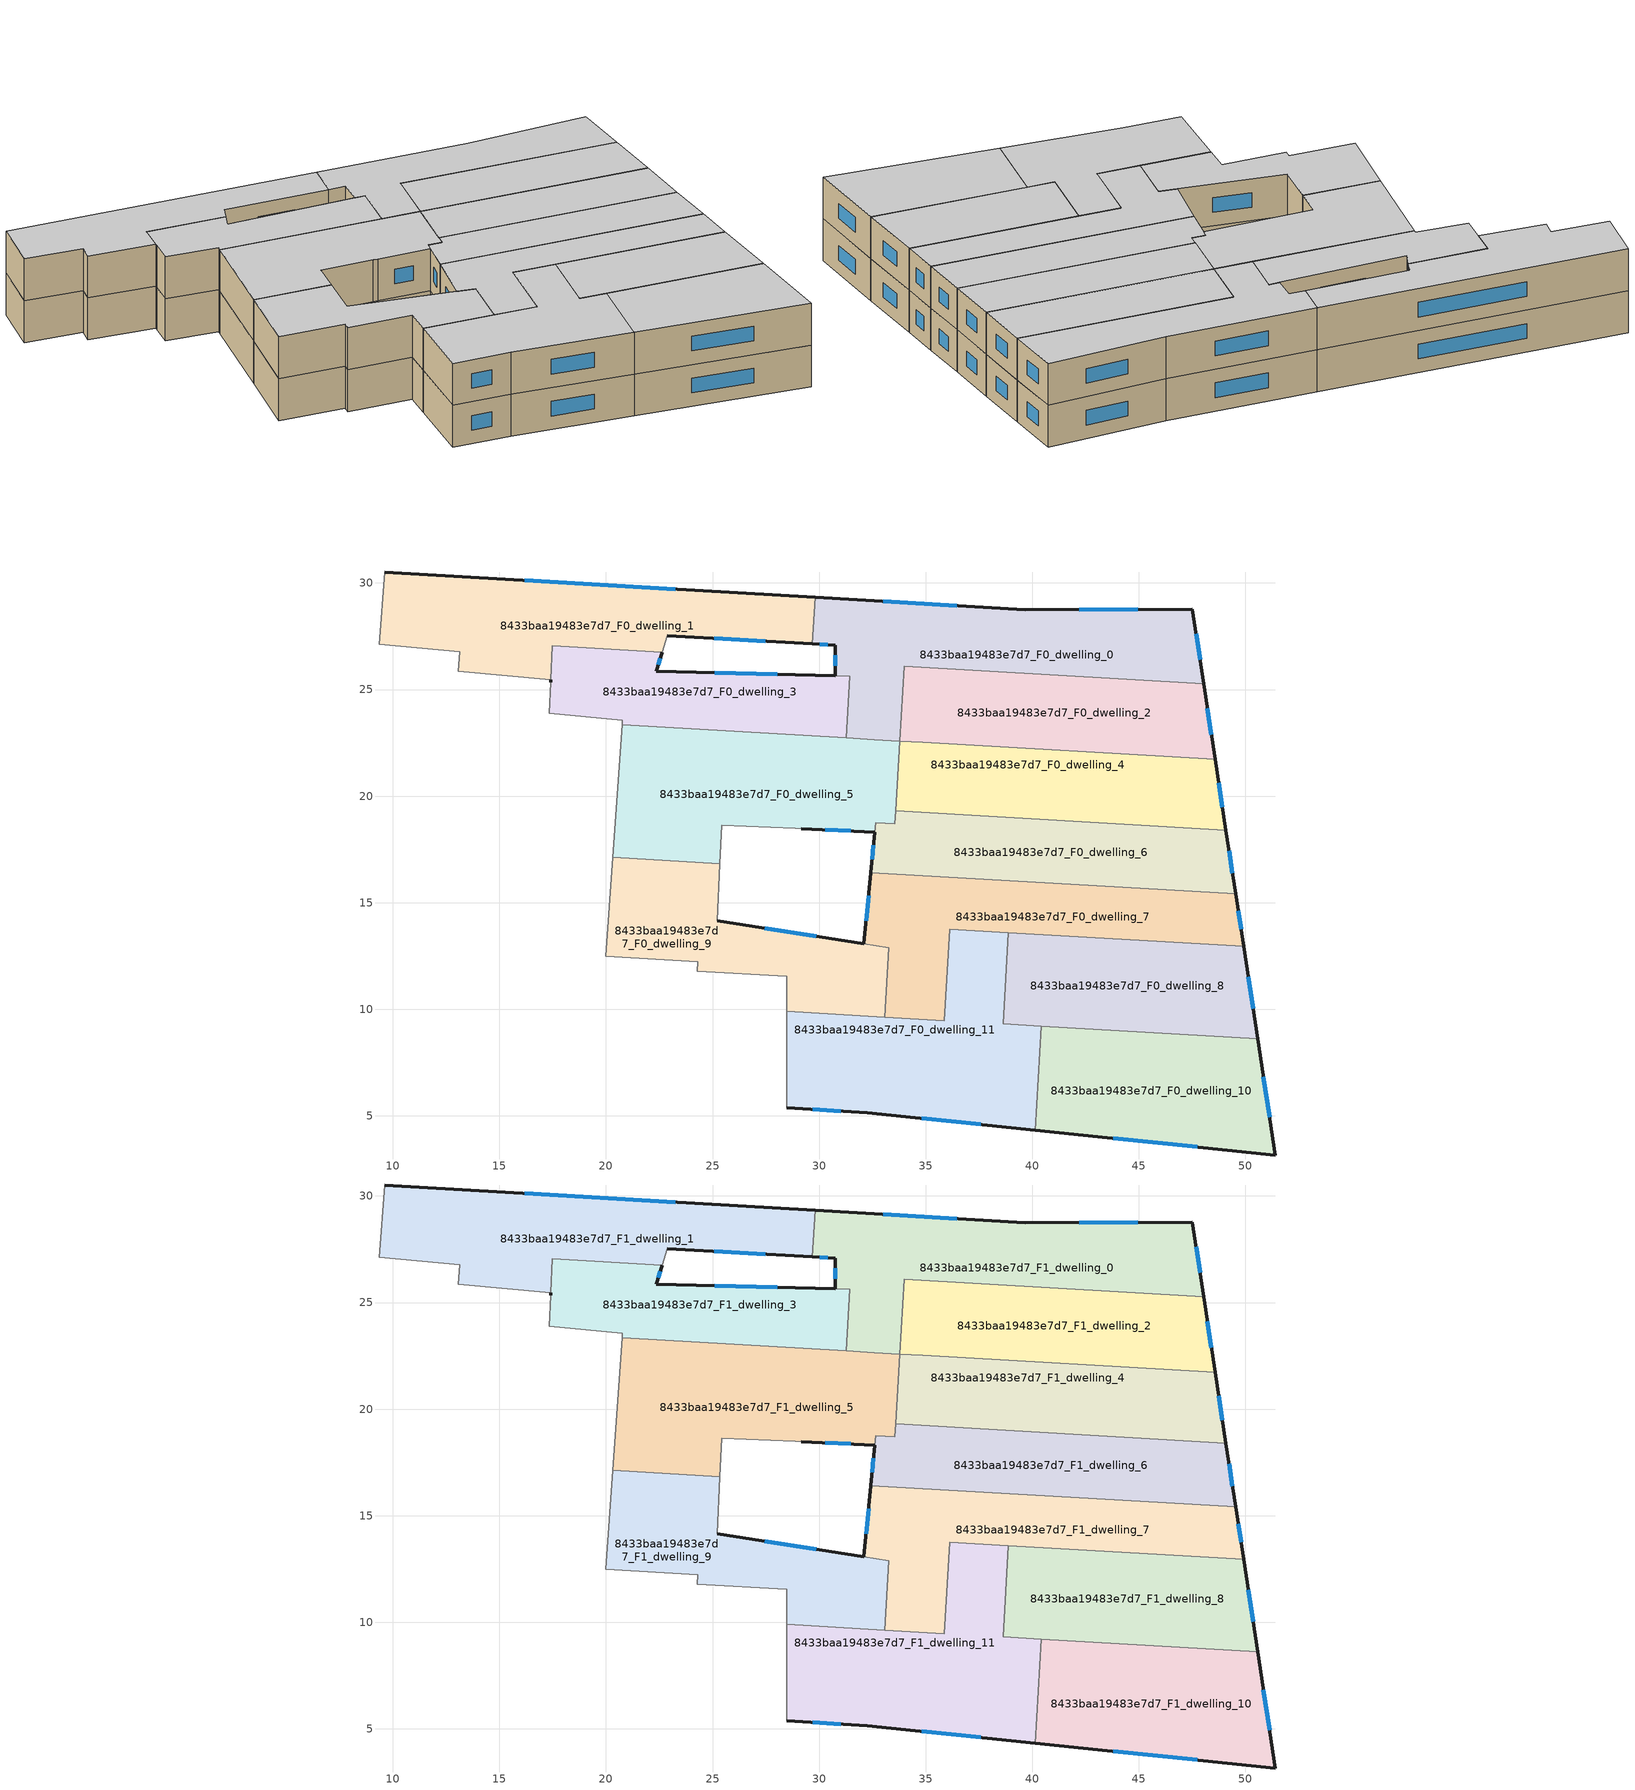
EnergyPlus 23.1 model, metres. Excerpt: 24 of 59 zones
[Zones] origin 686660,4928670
8433baa19483e7d7_F0_dwelling_0
 floor ground (EU_floor_Construction): 47.51,28.76 48.04,25.27 33.99,26.09 33.79,22.58 31.28,22.73 31.45,25.63 30.76,25.64 30.75,27.08 29.68,27.14 29.81,29.32 39.66,28.74 z0
 wall outside (EU_wall_Construction): 29.68,27.14 30.75,27.08 30.76,25.64 / 48.04,25.27 47.51,28.76 39.66,28.74 29.81,29.32 z0:3
 wall to 8433baa19483e7d7_F0_dwelling_3 (EU_wall_Construction): 30.76,25.64 31.45,25.63 31.28,22.73 z0:3
 wall to 8433baa19483e7d7_F0_dwelling_1 (EU_wall_Construction): 29.81,29.32 29.68,27.14 z0:3
 wall to 8433baa19483e7d7_F0_dwelling_2 (EU_wall_Construction): 34,26.09 48.04,25.27 z0:3
 wall to 8433baa19483e7d7_F0_dwelling_4 (EU_wall_Construction): 33.79,22.58 33.99,26.09 z0:3
 wall to 8433baa19483e7d7_F0_dwelling_5 (EU_wall_Construction): 31.28,22.73 32.59,22.65 33.79,22.58 z0:3
 window (EU_Window_Construction): 30.76,26.62 30.76,26.11 / 30.03,27.13 30.4,27.1 / 36.46,28.93 33.01,29.14 / 44.96,28.76 42.21,28.75 / 47.87,26.41 47.68,27.63 z0.98:2.02
8433baa19483e7d7_F0_dwelling_1
 floor ground (EU_floor_Construction): 29.81,29.32 29.68,27.14 22.87,27.53 22.64,26.76 17.48,27.06 17.41,25.46 13.06,25.85 13.13,26.77 9.36,27.11 9.62,30.51 z0
 wall outside (EU_wall_Construction): 29.81,29.32 9.62,30.51 / 22.87,27.53 29.68,27.14 z0:3
 wall adiabatic (EU_wall_Construction): 9.62,30.51 9.36,27.11 13.13,26.77 13.06,25.85 17.41,25.46 / 17.48,27.06 22.64,26.76 22.87,27.53 z0:3
 wall to 8433baa19483e7d7_F0_dwelling_3 (EU_wall_Construction): 17.41,25.46 17.48,27.06 z0:3
 window (EU_Window_Construction): 23.25,29.71 16.19,30.13 / 25.09,27.41 27.47,27.27 z0.98:2.02
8433baa19483e7d7_F0_dwelling_10
 floor ground (EU_floor_Construction): 50.57,8.61 51.4,3.16 40.14,4.33 40.43,9.21 z0
 wall outside (EU_wall_Construction): 40.14,4.33 51.4,3.16 50.57,8.61 z0:3
 wall to 8433baa19483e7d7_F0_dwelling_11 (EU_wall_Construction): 40.43,9.21 40.14,4.33 z0:3
 wall to 8433baa19483e7d7_F0_dwelling_8 (EU_wall_Construction): 50.57,8.61 40.43,9.21 z0:3
 window (EU_Window_Construction): 43.8,3.95 47.74,3.54 / 51.13,4.94 50.84,6.84 z0.98:2.02
8433baa19483e7d7_F0_dwelling_11
 floor ground (EU_floor_Construction): 38.88,13.59 38.64,9.32 40.43,9.21 40.14,4.33 32.25,5.15 28.47,5.37 28.47,9.91 35.88,9.47 36.13,13.75 z0
 wall outside (EU_wall_Construction): 28.47,5.37 32.25,5.15 40.14,4.33 z0:3
 wall adiabatic (EU_wall_Construction): 28.47,9.91 28.47,5.37 z0:3
 wall to 8433baa19483e7d7_F0_dwelling_7 (EU_wall_Construction): 38.88,13.59 36.13,13.75 35.88,9.47 33.09,9.63 z0:3
 wall to 8433baa19483e7d7_F0_dwelling_8 (EU_wall_Construction): 40.43,9.21 38.64,9.32 38.88,13.59 z0:3
 wall to 8433baa19483e7d7_F0_dwelling_9 (EU_wall_Construction): 33.09,9.64 28.47,9.91 z0:3
 window (EU_Window_Construction): 34.82,4.89 37.58,4.6 / 29.7,5.3 31.02,5.23 z0.98:2.02
8433baa19483e7d7_F0_dwelling_2
 floor ground (EU_floor_Construction): 48.04,25.27 48.58,21.72 33.79,22.58 33.99,26.09 z0
 wall outside (EU_wall_Construction): 48.58,21.72 48.04,25.27 z0:3
 wall to 8433baa19483e7d7_F0_dwelling_4 (EU_wall_Construction): 33.99,26.09 33.79,22.58 34.86,22.52 / 34.87,22.52 48.58,21.72 z0:3
 window (EU_Window_Construction): 48.41,22.87 48.22,24.12 z0.98:2.02
8433baa19483e7d7_F0_dwelling_3
 floor ground (EU_floor_Construction): 31.45,25.63 31.28,22.73 20.76,23.34 20.77,23.55 17.34,23.88 17.41,25.34 17.48,27.06 22.64,26.76 22.36,25.86 z0
 wall outside (EU_wall_Construction): 30.76,25.64 22.36,25.86 22.64,26.76 / 17.41,25.46 17.41,25.34 z0:3
 wall adiabatic (EU_wall_Construction): 17.41,25.34 17.34,23.88 20.77,23.55 20.76,23.34 / 22.64,26.76 17.48,27.06 z0:3
 wall to 8433baa19483e7d7_F0_dwelling_5 (EU_wall_Construction): 20.76,23.34 31.28,22.73 z0:3
 window (EU_Window_Construction): 22.45,26.15 22.55,26.47 / 28.03,25.72 25.09,25.79 z0.98:2.02
8433baa19483e7d7_F0_dwelling_4
 floor ground (EU_floor_Construction): 48.58,21.72 49.09,18.4 33.59,19.3 33.99,26.09 33.79,22.58 z0
 wall outside (EU_wall_Construction): 49.09,18.4 48.58,21.72 z0:3
 wall to 8433baa19483e7d7_F0_dwelling_6 (EU_wall_Construction): 33.59,19.3 49.09,18.4 z0:3
 wall to 8433baa19483e7d7_F0_dwelling_5 (EU_wall_Construction): 33.79,22.58 33.59,19.3 z0:3
 window (EU_Window_Construction): 48.92,19.48 48.75,20.64 z0.98:2.02
8433baa19483e7d7_F0_dwelling_5
 floor ground (EU_floor_Construction): 33.79,22.58 33.56,18.71 32.65,18.76 32.61,18.31 29.16,18.47 28.88,18.49 25.43,18.64 25.35,16.83 20.31,17.12 20.76,23.34 z0
 wall outside (EU_wall_Construction): 29.16,18.47 32.61,18.31 z0:3
 wall adiabatic (EU_wall_Construction): 25.35,16.83 25.43,18.64 28.88,18.49 29.16,18.47 / 20.76,23.34 20.31,17.12 z0:3
 wall to 8433baa19483e7d7_F0_dwelling_9 (EU_wall_Construction): 20.31,17.12 25.35,16.83 z0:3
 wall to 8433baa19483e7d7_F0_dwelling_6 (EU_wall_Construction): 32.66,18.76 33.56,18.71 33.59,19.31 / 32.61,18.31 32.65,18.76 z0:3
 window (EU_Window_Construction): 30.28,18.42 31.49,18.37 z0.98:2.02
8433baa19483e7d7_F0_dwelling_6
 floor ground (EU_floor_Construction): 49.09,18.4 49.54,15.41 32.43,16.41 32.65,18.76 33.56,18.71 33.59,19.3 z0
 wall outside (EU_wall_Construction): 49.54,15.41 49.09,18.4 / 32.61,18.31 32.43,16.41 z0:3
 wall to 8433baa19483e7d7_F0_dwelling_7 (EU_wall_Construction): 32.43,16.41 49.54,15.41 z0:3
 window (EU_Window_Construction): 49.39,16.38 49.23,17.43 / 32.55,17.7 32.49,17.03 z0.98:2.02
8433baa19483e7d7_F0_dwelling_7
 floor ground (EU_floor_Construction): 49.54,15.41 49.91,12.95 36.13,13.75 35.88,9.47 33.09,9.63 33.28,12.88 32.1,13.06 32.43,16.41 z0
 wall outside (EU_wall_Construction): 32.43,16.41 32.1,13.06 / 49.91,12.95 49.54,15.41 z0:3
 wall to 8433baa19483e7d7_F0_dwelling_9 (EU_wall_Construction): 32.1,13.06 33.28,12.88 33.09,9.63 z0:3
 wall to 8433baa19483e7d7_F0_dwelling_8 (EU_wall_Construction): 38.88,13.59 49.91,12.95 z0:3
 window (EU_Window_Construction): 32.32,15.32 32.21,14.15 / 49.79,13.75 49.66,14.61 z0.98:2.02
8433baa19483e7d7_F0_dwelling_8
 floor ground (EU_floor_Construction): 49.91,12.95 50.57,8.61 38.64,9.32 38.88,13.59 z0
 wall outside (EU_wall_Construction): 50.57,8.61 49.91,12.95 z0:3
 window (EU_Window_Construction): 50.36,10.02 50.13,11.54 z0.98:2.02
8433baa19483e7d7_F0_dwelling_9
 floor ground (EU_floor_Construction): 33.28,12.88 33.09,9.63 28.47,9.91 28.47,11.54 24.28,11.79 24.3,12.23 19.98,12.49 20.31,17.12 25.35,16.83 25.22,14.15 z0
 wall outside (EU_wall_Construction): 32.1,13.07 25.22,14.15 z0:3
 wall adiabatic (EU_wall_Construction): 20.31,17.12 19.98,12.49 24.3,12.23 24.28,11.79 28.47,11.54 28.47,9.91 / 25.22,14.15 25.35,16.83 z0:3
 window (EU_Window_Construction): 29.86,13.42 27.46,13.8 z0.98:2.02
8433baa19483e7d7_F1_dwelling_0
 floor to 8433baa19483e7d7_F0_dwelling_0 (EU_floor_Construction): 47.51,28.76 48.04,25.27 33.99,26.09 33.79,22.58 31.28,22.73 31.45,25.63 30.76,25.64 30.75,27.08 29.68,27.14 29.81,29.32 39.66,28.74 z3
 wall outside (EU_wall_Construction): 29.68,27.14 30.75,27.08 30.76,25.64 / 48.04,25.27 47.51,28.76 39.66,28.74 29.81,29.32 z3:6
 wall to 8433baa19483e7d7_F1_dwelling_3 (EU_wall_Construction): 30.76,25.64 31.45,25.63 31.28,22.73 z3:6
 wall to 8433baa19483e7d7_F1_dwelling_1 (EU_wall_Construction): 29.81,29.32 29.68,27.14 z3:6
 wall to 8433baa19483e7d7_F1_dwelling_2 (EU_wall_Construction): 34,26.09 48.04,25.27 z3:6
 wall to 8433baa19483e7d7_F1_dwelling_4 (EU_wall_Construction): 33.79,22.58 33.99,26.09 z3:6
 wall to 8433baa19483e7d7_F1_dwelling_5 (EU_wall_Construction): 31.28,22.73 32.59,22.65 33.79,22.58 z3:6
 window (EU_Window_Construction): 30.76,26.62 30.76,26.11 / 30.03,27.13 30.4,27.1 / 36.46,28.93 33.01,29.14 / 44.96,28.76 42.21,28.75 / 47.87,26.41 47.68,27.63 z3.98:5.02
 ceiling to 8433baa19483e7d7_F2_dwelling_0 (EU_floor_Construction): 48.04,25.27 47.51,28.76 39.66,28.74 29.81,29.32 29.68,27.14 30.75,27.08 30.76,25.64 31.45,25.63 31.28,22.73 33.79,22.58 33.99,26.09 z6
8433baa19483e7d7_F1_dwelling_1
 floor to 8433baa19483e7d7_F0_dwelling_1 (EU_floor_Construction): 29.81,29.32 29.68,27.14 22.87,27.53 22.64,26.76 17.48,27.06 17.41,25.46 13.06,25.85 13.13,26.77 9.36,27.11 9.62,30.51 z3
 wall outside (EU_wall_Construction): 29.81,29.32 9.62,30.51 / 22.87,27.53 29.68,27.14 z3:6
 wall adiabatic (EU_wall_Construction): 9.62,30.51 9.36,27.11 13.13,26.77 13.06,25.85 17.41,25.46 / 17.48,27.06 22.64,26.76 22.87,27.53 z3:6
 wall to 8433baa19483e7d7_F1_dwelling_3 (EU_wall_Construction): 17.41,25.46 17.48,27.06 z3:6
 window (EU_Window_Construction): 23.25,29.71 16.19,30.13 / 25.09,27.41 27.47,27.27 z3.98:5.02
 ceiling to 8433baa19483e7d7_F2_dwelling_1 (EU_floor_Construction): 29.68,27.14 29.81,29.32 9.62,30.51 9.36,27.11 13.13,26.77 13.06,25.85 17.41,25.46 17.48,27.06 22.64,26.76 22.87,27.53 z6
8433baa19483e7d7_F1_dwelling_10
 floor to 8433baa19483e7d7_F0_dwelling_10 (EU_floor_Construction): 50.57,8.61 51.4,3.16 40.14,4.33 40.43,9.21 z3
 wall outside (EU_wall_Construction): 40.14,4.33 51.4,3.16 50.57,8.61 z3:6
 wall to 8433baa19483e7d7_F1_dwelling_11 (EU_wall_Construction): 40.43,9.21 40.14,4.33 z3:6
 wall to 8433baa19483e7d7_F1_dwelling_8 (EU_wall_Construction): 50.57,8.61 40.43,9.21 z3:6
 window (EU_Window_Construction): 43.8,3.95 47.74,3.54 / 51.13,4.94 50.84,6.84 z3.98:5.02
 ceiling to 8433baa19483e7d7_F2_dwelling_10 (EU_floor_Construction): 51.4,3.16 50.57,8.61 40.43,9.21 40.14,4.33 z6
8433baa19483e7d7_F1_dwelling_11
 floor to 8433baa19483e7d7_F0_dwelling_11 (EU_floor_Construction): 38.88,13.59 38.64,9.32 40.43,9.21 40.14,4.33 32.25,5.15 28.47,5.37 28.47,9.91 35.88,9.47 36.13,13.75 z3
 wall outside (EU_wall_Construction): 28.47,5.37 32.25,5.15 40.14,4.33 z3:6
 wall adiabatic (EU_wall_Construction): 28.47,9.91 28.47,5.37 z3:6
 wall to 8433baa19483e7d7_F1_dwelling_7 (EU_wall_Construction): 38.88,13.59 36.13,13.75 35.88,9.47 33.09,9.63 z3:6
 wall to 8433baa19483e7d7_F1_dwelling_8 (EU_wall_Construction): 40.43,9.21 38.64,9.32 38.88,13.59 z3:6
 wall to 8433baa19483e7d7_F1_dwelling_9 (EU_wall_Construction): 33.09,9.64 28.47,9.91 z3:6
 window (EU_Window_Construction): 34.82,4.89 37.58,4.6 / 29.7,5.3 31.02,5.23 z3.98:5.02
 ceiling to 8433baa19483e7d7_F2_dwelling_11 (EU_floor_Construction): 40.14,4.33 40.43,9.21 38.64,9.32 38.88,13.59 36.13,13.75 35.88,9.47 28.47,9.91 28.47,5.37 32.25,5.15 z6
8433baa19483e7d7_F1_dwelling_2
 floor to 8433baa19483e7d7_F0_dwelling_2 (EU_floor_Construction): 48.04,25.27 48.58,21.72 33.79,22.58 33.99,26.09 z3
 wall outside (EU_wall_Construction): 48.58,21.72 48.04,25.27 z3:6
 wall to 8433baa19483e7d7_F1_dwelling_4 (EU_wall_Construction): 33.99,26.09 33.79,22.58 34.86,22.52 / 34.87,22.52 48.58,21.72 z3:6
 window (EU_Window_Construction): 48.41,22.87 48.22,24.12 z3.98:5.02
 ceiling to 8433baa19483e7d7_F2_dwelling_2 (EU_floor_Construction): 48.58,21.72 48.04,25.27 33.99,26.09 33.79,22.58 z6
8433baa19483e7d7_F1_dwelling_3
 floor to 8433baa19483e7d7_F0_dwelling_3 (EU_floor_Construction): 31.45,25.63 31.28,22.73 20.76,23.34 20.77,23.55 17.34,23.88 17.41,25.34 17.48,27.06 22.64,26.76 22.36,25.86 z3
 wall outside (EU_wall_Construction): 30.76,25.64 22.36,25.86 22.64,26.76 / 17.41,25.46 17.41,25.34 z3:6
 wall adiabatic (EU_wall_Construction): 17.41,25.34 17.34,23.88 20.77,23.55 20.76,23.34 / 22.64,26.76 17.48,27.06 z3:6
 wall to 8433baa19483e7d7_F1_dwelling_5 (EU_wall_Construction): 20.76,23.34 31.28,22.73 z3:6
 window (EU_Window_Construction): 22.45,26.15 22.55,26.47 / 28.03,25.72 25.09,25.79 z3.98:5.02
 ceiling to 8433baa19483e7d7_F2_dwelling_3 (EU_floor_Construction): 31.28,22.73 31.45,25.63 22.36,25.86 22.64,26.76 17.48,27.06 17.41,25.34 17.34,23.88 20.77,23.55 20.76,23.34 z6
8433baa19483e7d7_F1_dwelling_4
 floor to 8433baa19483e7d7_F0_dwelling_4 (EU_floor_Construction): 48.58,21.72 49.09,18.4 33.59,19.3 33.99,26.09 33.79,22.58 z3
 wall outside (EU_wall_Construction): 49.09,18.4 48.58,21.72 z3:6
 wall to 8433baa19483e7d7_F1_dwelling_6 (EU_wall_Construction): 33.59,19.3 49.09,18.4 z3:6
 wall to 8433baa19483e7d7_F1_dwelling_5 (EU_wall_Construction): 33.79,22.58 33.59,19.3 z3:6
 window (EU_Window_Construction): 48.92,19.48 48.75,20.64 z3.98:5.02
 ceiling to 8433baa19483e7d7_F2_dwelling_4 (EU_floor_Construction): 49.09,18.4 48.58,21.72 33.79,22.58 33.99,26.09 33.59,19.3 z6
8433baa19483e7d7_F1_dwelling_5
 floor to 8433baa19483e7d7_F0_dwelling_5 (EU_floor_Construction): 33.79,22.58 33.56,18.71 32.65,18.76 32.61,18.31 29.16,18.47 28.88,18.49 25.43,18.64 25.35,16.83 20.31,17.12 20.76,23.34 z3
 wall outside (EU_wall_Construction): 29.16,18.47 32.61,18.31 z3:6
 wall adiabatic (EU_wall_Construction): 25.35,16.83 25.43,18.64 28.88,18.49 29.16,18.47 / 20.76,23.34 20.31,17.12 z3:6
 wall to 8433baa19483e7d7_F1_dwelling_9 (EU_wall_Construction): 20.31,17.12 25.35,16.83 z3:6
 wall to 8433baa19483e7d7_F1_dwelling_6 (EU_wall_Construction): 32.66,18.76 33.56,18.71 33.59,19.31 / 32.61,18.31 32.65,18.76 z3:6
 window (EU_Window_Construction): 30.28,18.42 31.49,18.37 z3.98:5.02
 ceiling to 8433baa19483e7d7_F2_dwelling_5 (EU_floor_Construction): 33.56,18.71 33.79,22.58 20.76,23.34 20.31,17.12 25.35,16.83 25.43,18.64 28.88,18.49 29.16,18.47 32.61,18.31 32.65,18.76 z6
8433baa19483e7d7_F1_dwelling_6
 floor to 8433baa19483e7d7_F0_dwelling_6 (EU_floor_Construction): 49.09,18.4 49.54,15.41 32.43,16.41 32.65,18.76 33.56,18.71 33.59,19.3 z3
 wall outside (EU_wall_Construction): 49.54,15.41 49.09,18.4 / 32.61,18.31 32.43,16.41 z3:6
 wall to 8433baa19483e7d7_F1_dwelling_7 (EU_wall_Construction): 32.43,16.41 49.54,15.41 z3:6
 window (EU_Window_Construction): 49.39,16.38 49.23,17.43 / 32.55,17.7 32.49,17.03 z3.98:5.02
 ceiling to 8433baa19483e7d7_F2_dwelling_6 (EU_floor_Construction): 49.54,15.41 49.09,18.4 33.59,19.3 33.56,18.71 32.65,18.76 32.43,16.41 z6
8433baa19483e7d7_F1_dwelling_7
 floor to 8433baa19483e7d7_F0_dwelling_7 (EU_floor_Construction): 49.54,15.41 49.91,12.95 36.13,13.75 35.88,9.47 33.09,9.63 33.28,12.88 32.1,13.06 32.43,16.41 z3
 wall outside (EU_wall_Construction): 32.43,16.41 32.1,13.06 / 49.91,12.95 49.54,15.41 z3:6
 wall to 8433baa19483e7d7_F1_dwelling_9 (EU_wall_Construction): 32.1,13.06 33.28,12.88 33.09,9.63 z3:6
 wall to 8433baa19483e7d7_F1_dwelling_8 (EU_wall_Construction): 38.88,13.59 49.91,12.95 z3:6
 window (EU_Window_Construction): 32.32,15.32 32.21,14.15 / 49.79,13.75 49.66,14.61 z3.98:5.02
 ceiling to 8433baa19483e7d7_F2_dwelling_7 (EU_floor_Construction): 49.91,12.95 49.54,15.41 32.43,16.41 32.1,13.06 33.28,12.88 33.09,9.63 35.88,9.47 36.13,13.75 z6
8433baa19483e7d7_F1_dwelling_8
 floor to 8433baa19483e7d7_F0_dwelling_8 (EU_floor_Construction): 49.91,12.95 50.57,8.61 38.64,9.32 38.88,13.59 z3
 wall outside (EU_wall_Construction): 50.57,8.61 49.91,12.95 z3:6
 window (EU_Window_Construction): 50.36,10.02 50.13,11.54 z3.98:5.02
 ceiling to 8433baa19483e7d7_F2_dwelling_8 (EU_floor_Construction): 50.57,8.61 49.91,12.95 38.88,13.59 38.64,9.32 z6
8433baa19483e7d7_F1_dwelling_9
 floor to 8433baa19483e7d7_F0_dwelling_9 (EU_floor_Construction): 33.28,12.88 33.09,9.63 28.47,9.91 28.47,11.54 24.28,11.79 24.3,12.23 19.98,12.49 20.31,17.12 25.35,16.83 25.22,14.15 z3
 wall outside (EU_wall_Construction): 32.1,13.07 25.22,14.15 z3:6
 wall adiabatic (EU_wall_Construction): 20.31,17.12 19.98,12.49 24.3,12.23 24.28,11.79 28.47,11.54 28.47,9.91 / 25.22,14.15 25.35,16.83 z3:6
 window (EU_Window_Construction): 29.86,13.42 27.46,13.8 z3.98:5.02
 ceiling to 8433baa19483e7d7_F2_dwelling_9 (EU_floor_Construction): 33.09,9.63 33.28,12.88 25.22,14.15 25.35,16.83 20.31,17.12 19.98,12.49 24.3,12.23 24.28,11.79 28.47,11.54 28.47,9.91 z6
[Building]
EU S2 Campaign: North Axis=0; Terrain=City; Solar Distribution=FullExterior
[Site:Location]
Bologna: Latitude=44.5; Longitude=11.25; Time Zone=1; Elevation=37
[SizingPeriod:WeatherFileDays]
AnnualSizingPeriod: Begin Month=1; Begin Day of Month=1; End Month=12; End Day of Month=31; Day of Week for Start Day=Monday; Use Weather File Daylight Saving Period=No; Use Weather File Rain and Snow Indicators=No
[MATERIAL]
EU_InternalMass_Material: Roughness=MediumRough; Thickness=0.1; Conductivity=1; Density=1800; Specific Heat=900; Thermal Absorptance=0.9; Solar Absorptance=0.7; Visible Absorptance=0.7
[MATERIAL:NOMASS] Roughness=MediumRough; Thermal Absorptance=0.9; Solar Absorptance=0.7; Visible Absorptance=0.7
Name | Thermal Resistance
EU_wall_NoMass | 0.905828
EU_floor_NoMass | 0.67114
[WINDOWMATERIAL:SIMPLEGLAZINGSYSTEM]
EU_Window_SimpleGlazing: UFactor=4.52486; Solar Heat Gain Coefficient=0.85; Visible Transmittance=0.85
[CONSTRUCTION]
EU_wall_Construction: EU_wall_NoMass
EU_floor_Construction: EU_floor_NoMass
EU_Window_Construction: EU_Window_SimpleGlazing
EU_InternalMass_Construction: EU_InternalMass_Material
[ZONE] Type=1; Multiplier=1; Ceiling Height=autocalculate; Floor Area=autocalculate; Part of Total Floor Area=Yes
Name | Volume
8433baa19483e7d7_F0_dwelling_0; 8433baa19483e7d7_F1_dwelling_0 | 192.792
8433baa19483e7d7_F0_dwelling_1; 8433baa19483e7d7_F1_dwelling_1 | 190.261
8433baa19483e7d7_F0_dwelling_10; 8433baa19483e7d7_F1_dwelling_10 | 164.965
8433baa19483e7d7_F0_dwelling_11 | 200.476
8433baa19483e7d7_F1_dwelling_11 | 200.438
8433baa19483e7d7_F0_dwelling_2; 8433baa19483e7d7_F1_dwelling_2 | 152.355
8433baa19483e7d7_F0_dwelling_3; 8433baa19483e7d7_F1_dwelling_3 | 124.397
8433baa19483e7d7_F0_dwelling_4; 8433baa19483e7d7_F1_dwelling_4 | 149.446
8433baa19483e7d7_F0_dwelling_5; 8433baa19483e7d7_F1_dwelling_5 | 198.368
8433baa19483e7d7_F0_dwelling_6; 8433baa19483e7d7_F1_dwelling_6 | 147.012
8433baa19483e7d7_F0_dwelling_7; 8433baa19483e7d7_F1_dwelling_7 | 167.157
8433baa19483e7d7_F0_dwelling_8; 8433baa19483e7d7_F1_dwelling_8 | 147.902
8433baa19483e7d7_F0_dwelling_9; 8433baa19483e7d7_F1_dwelling_9 | 144.113
[INTERNALMASS] Construction=EU_InternalMass_Construction
Name | Zone or ZoneList | Surface Area
8433baa19483e7d7_F0_dwelling_0_EU_InternalMass | 8433baa19483e7d7_F0_dwelling_0 | 64.2631
8433baa19483e7d7_F0_dwelling_1_EU_InternalMass | 8433baa19483e7d7_F0_dwelling_1 | 63.4211
8433baa19483e7d7_F0_dwelling_2_EU_InternalMass | 8433baa19483e7d7_F0_dwelling_2 | 50.7928
8433baa19483e7d7_F0_dwelling_3_EU_InternalMass | 8433baa19483e7d7_F0_dwelling_3 | 41.4664
8433baa19483e7d7_F0_dwelling_4_EU_InternalMass | 8433baa19483e7d7_F0_dwelling_4 | 49.8146
8433baa19483e7d7_F0_dwelling_5_EU_InternalMass | 8433baa19483e7d7_F0_dwelling_5 | 66.1213
8433baa19483e7d7_F0_dwelling_6_EU_InternalMass | 8433baa19483e7d7_F0_dwelling_6 | 49.004
8433baa19483e7d7_F0_dwelling_7_EU_InternalMass | 8433baa19483e7d7_F0_dwelling_7 | 55.7232
8433baa19483e7d7_F0_dwelling_8_EU_InternalMass | 8433baa19483e7d7_F0_dwelling_8 | 49.3215
8433baa19483e7d7_F0_dwelling_9_EU_InternalMass | 8433baa19483e7d7_F0_dwelling_9 | 48.0407
8433baa19483e7d7_F0_dwelling_10_EU_InternalMass | 8433baa19483e7d7_F0_dwelling_10 | 54.9873
8433baa19483e7d7_F0_dwelling_11_EU_InternalMass | 8433baa19483e7d7_F0_dwelling_11 | 66.8314
8433baa19483e7d7_F1_dwelling_0_EU_InternalMass | 8433baa19483e7d7_F1_dwelling_0 | 64.2631
8433baa19483e7d7_F1_dwelling_1_EU_InternalMass | 8433baa19483e7d7_F1_dwelling_1 | 63.4211
8433baa19483e7d7_F1_dwelling_2_EU_InternalMass | 8433baa19483e7d7_F1_dwelling_2 | 50.7928
8433baa19483e7d7_F1_dwelling_3_EU_InternalMass | 8433baa19483e7d7_F1_dwelling_3 | 41.4664
8433baa19483e7d7_F1_dwelling_4_EU_InternalMass | 8433baa19483e7d7_F1_dwelling_4 | 49.8146
8433baa19483e7d7_F1_dwelling_5_EU_InternalMass | 8433baa19483e7d7_F1_dwelling_5 | 66.1213
8433baa19483e7d7_F1_dwelling_6_EU_InternalMass | 8433baa19483e7d7_F1_dwelling_6 | 49.004
8433baa19483e7d7_F1_dwelling_7_EU_InternalMass | 8433baa19483e7d7_F1_dwelling_7 | 55.7232
8433baa19483e7d7_F1_dwelling_8_EU_InternalMass | 8433baa19483e7d7_F1_dwelling_8 | 49.3215
8433baa19483e7d7_F1_dwelling_9_EU_InternalMass | 8433baa19483e7d7_F1_dwelling_9 | 48.0407
8433baa19483e7d7_F1_dwelling_10_EU_InternalMass | 8433baa19483e7d7_F1_dwelling_10 | 54.9873
8433baa19483e7d7_F1_dwelling_11_EU_InternalMass | 8433baa19483e7d7_F1_dwelling_11 | 66.8314
[OTHEREQUIPMENT] Fuel Type=Electricity; Design Level Calculation Method=Watts/Area; Power per Zone Floor Area=1; Fraction Latent=0; Fraction Radiant=0; Fraction Lost=0; Carbon Dioxide Generation Rate=0; EndUse Subcategory=EU_Step8_InternalGains
Name | Zone or ZoneList or Space or SpaceList | Schedule
EU_Step8_InternalGain_8433baa19483e7d7_F0_dwelling_0_f000 | 8433baa19483e7d7_F0_dwelling_0 | EU_Step8_GainSchedule_8433baa19483e7d7_F0_dwelling_0_f000
EU_Step8_InternalGain_8433baa19483e7d7_F0_dwelling_1_f000 | 8433baa19483e7d7_F0_dwelling_1 | EU_Step8_GainSchedule_8433baa19483e7d7_F0_dwelling_1_f000
EU_Step8_InternalGain_8433baa19483e7d7_F0_dwelling_2_f000 | 8433baa19483e7d7_F0_dwelling_2 | EU_Step8_GainSchedule_8433baa19483e7d7_F0_dwelling_2_f000
EU_Step8_InternalGain_8433baa19483e7d7_F0_dwelling_3_f000 | 8433baa19483e7d7_F0_dwelling_3 | EU_Step8_GainSchedule_8433baa19483e7d7_F0_dwelling_3_f000
EU_Step8_InternalGain_8433baa19483e7d7_F0_dwelling_4_f000 | 8433baa19483e7d7_F0_dwelling_4 | EU_Step8_GainSchedule_8433baa19483e7d7_F0_dwelling_4_f000
EU_Step8_InternalGain_8433baa19483e7d7_F0_dwelling_5_f000 | 8433baa19483e7d7_F0_dwelling_5 | EU_Step8_GainSchedule_8433baa19483e7d7_F0_dwelling_5_f000
EU_Step8_InternalGain_8433baa19483e7d7_F0_dwelling_6_f000 | 8433baa19483e7d7_F0_dwelling_6 | EU_Step8_GainSchedule_8433baa19483e7d7_F0_dwelling_6_f000
EU_Step8_InternalGain_8433baa19483e7d7_F0_dwelling_7_f000 | 8433baa19483e7d7_F0_dwelling_7 | EU_Step8_GainSchedule_8433baa19483e7d7_F0_dwelling_7_f000
EU_Step8_InternalGain_8433baa19483e7d7_F0_dwelling_8_f000 | 8433baa19483e7d7_F0_dwelling_8 | EU_Step8_GainSchedule_8433baa19483e7d7_F0_dwelling_8_f000
EU_Step8_InternalGain_8433baa19483e7d7_F0_dwelling_9_f000 | 8433baa19483e7d7_F0_dwelling_9 | EU_Step8_GainSchedule_8433baa19483e7d7_F0_dwelling_9_f000
EU_Step8_InternalGain_8433baa19483e7d7_F0_dwelling_10_f000 | 8433baa19483e7d7_F0_dwelling_10 | EU_Step8_GainSchedule_8433baa19483e7d7_F0_dwelling_10_f000
EU_Step8_InternalGain_8433baa19483e7d7_F0_dwelling_11_f000 | 8433baa19483e7d7_F0_dwelling_11 | EU_Step8_GainSchedule_8433baa19483e7d7_F0_dwelling_11_f000
EU_Step8_InternalGain_8433baa19483e7d7_F1_dwelling_0_f000 | 8433baa19483e7d7_F1_dwelling_0 | EU_Step8_GainSchedule_8433baa19483e7d7_F1_dwelling_0_f000
EU_Step8_InternalGain_8433baa19483e7d7_F1_dwelling_1_f000 | 8433baa19483e7d7_F1_dwelling_1 | EU_Step8_GainSchedule_8433baa19483e7d7_F1_dwelling_1_f000
EU_Step8_InternalGain_8433baa19483e7d7_F1_dwelling_2_f000 | 8433baa19483e7d7_F1_dwelling_2 | EU_Step8_GainSchedule_8433baa19483e7d7_F1_dwelling_2_f000
EU_Step8_InternalGain_8433baa19483e7d7_F1_dwelling_3_f000 | 8433baa19483e7d7_F1_dwelling_3 | EU_Step8_GainSchedule_8433baa19483e7d7_F1_dwelling_3_f000
EU_Step8_InternalGain_8433baa19483e7d7_F1_dwelling_4_f000 | 8433baa19483e7d7_F1_dwelling_4 | EU_Step8_GainSchedule_8433baa19483e7d7_F1_dwelling_4_f000
EU_Step8_InternalGain_8433baa19483e7d7_F1_dwelling_5_f000 | 8433baa19483e7d7_F1_dwelling_5 | EU_Step8_GainSchedule_8433baa19483e7d7_F1_dwelling_5_f000
EU_Step8_InternalGain_8433baa19483e7d7_F1_dwelling_6_f000 | 8433baa19483e7d7_F1_dwelling_6 | EU_Step8_GainSchedule_8433baa19483e7d7_F1_dwelling_6_f000
EU_Step8_InternalGain_8433baa19483e7d7_F1_dwelling_7_f000 | 8433baa19483e7d7_F1_dwelling_7 | EU_Step8_GainSchedule_8433baa19483e7d7_F1_dwelling_7_f000
EU_Step8_InternalGain_8433baa19483e7d7_F1_dwelling_8_f000 | 8433baa19483e7d7_F1_dwelling_8 | EU_Step8_GainSchedule_8433baa19483e7d7_F1_dwelling_8_f000
EU_Step8_InternalGain_8433baa19483e7d7_F1_dwelling_9_f000 | 8433baa19483e7d7_F1_dwelling_9 | EU_Step8_GainSchedule_8433baa19483e7d7_F1_dwelling_9_f000
EU_Step8_InternalGain_8433baa19483e7d7_F1_dwelling_10_f000 | 8433baa19483e7d7_F1_dwelling_10 | EU_Step8_GainSchedule_8433baa19483e7d7_F1_dwelling_10_f000
EU_Step8_InternalGain_8433baa19483e7d7_F1_dwelling_11_f000 | 8433baa19483e7d7_F1_dwelling_11 | EU_Step8_GainSchedule_8433baa19483e7d7_F1_dwelling_11_f000
[ZONEVENTILATION:DESIGNFLOWRATE] Schedule=EU_AlwaysOn; Design Flow Rate Calculation Method=AirChanges/Hour; Air Changes per Hour=0.73129; Ventilation Type=Natural; Fan Pressure Rise=0; Fan Total Efficiency=1; Constant Term Coefficient=1; Temperature Term Coefficient=0; Velocity Term Coefficient=0; Velocity Squared Term Coefficient=0; Minimum Indoor Temperature=-100; Maximum Indoor Temperature=100; Delta Temperature=-100; Minimum Outdoor Temperature=-100; Maximum Outdoor Temperature=100; Maximum Wind Speed=40
Name | Zone or ZoneList or Space or SpaceList
EU_ConstantAir_8433baa19483e7d7_F0_dwelling_0 | 8433baa19483e7d7_F0_dwelling_0
EU_ConstantAir_8433baa19483e7d7_F0_dwelling_1 | 8433baa19483e7d7_F0_dwelling_1
EU_ConstantAir_8433baa19483e7d7_F0_dwelling_2 | 8433baa19483e7d7_F0_dwelling_2
EU_ConstantAir_8433baa19483e7d7_F0_dwelling_3 | 8433baa19483e7d7_F0_dwelling_3
EU_ConstantAir_8433baa19483e7d7_F0_dwelling_4 | 8433baa19483e7d7_F0_dwelling_4
EU_ConstantAir_8433baa19483e7d7_F0_dwelling_5 | 8433baa19483e7d7_F0_dwelling_5
EU_ConstantAir_8433baa19483e7d7_F0_dwelling_6 | 8433baa19483e7d7_F0_dwelling_6
EU_ConstantAir_8433baa19483e7d7_F0_dwelling_7 | 8433baa19483e7d7_F0_dwelling_7
EU_ConstantAir_8433baa19483e7d7_F0_dwelling_8 | 8433baa19483e7d7_F0_dwelling_8
EU_ConstantAir_8433baa19483e7d7_F0_dwelling_9 | 8433baa19483e7d7_F0_dwelling_9
EU_ConstantAir_8433baa19483e7d7_F0_dwelling_10 | 8433baa19483e7d7_F0_dwelling_10
EU_ConstantAir_8433baa19483e7d7_F0_dwelling_11 | 8433baa19483e7d7_F0_dwelling_11
EU_ConstantAir_8433baa19483e7d7_F1_dwelling_0 | 8433baa19483e7d7_F1_dwelling_0
EU_ConstantAir_8433baa19483e7d7_F1_dwelling_1 | 8433baa19483e7d7_F1_dwelling_1
EU_ConstantAir_8433baa19483e7d7_F1_dwelling_2 | 8433baa19483e7d7_F1_dwelling_2
EU_ConstantAir_8433baa19483e7d7_F1_dwelling_3 | 8433baa19483e7d7_F1_dwelling_3
EU_ConstantAir_8433baa19483e7d7_F1_dwelling_4 | 8433baa19483e7d7_F1_dwelling_4
EU_ConstantAir_8433baa19483e7d7_F1_dwelling_5 | 8433baa19483e7d7_F1_dwelling_5
EU_ConstantAir_8433baa19483e7d7_F1_dwelling_6 | 8433baa19483e7d7_F1_dwelling_6
EU_ConstantAir_8433baa19483e7d7_F1_dwelling_7 | 8433baa19483e7d7_F1_dwelling_7
EU_ConstantAir_8433baa19483e7d7_F1_dwelling_8 | 8433baa19483e7d7_F1_dwelling_8
EU_ConstantAir_8433baa19483e7d7_F1_dwelling_9 | 8433baa19483e7d7_F1_dwelling_9
EU_ConstantAir_8433baa19483e7d7_F1_dwelling_10 | 8433baa19483e7d7_F1_dwelling_10
EU_ConstantAir_8433baa19483e7d7_F1_dwelling_11 | 8433baa19483e7d7_F1_dwelling_11
[HVACTEMPLATE:THERMOSTAT] Constant Heating Setpoint=20; Constant Cooling Setpoint=50
EU_HeatOnly_8433baa19483e7d7_F0_dwelling_0; EU_HeatOnly_8433baa19483e7d7_F0_dwelling_1; EU_HeatOnly_8433baa19483e7d7_F0_dwelling_2; EU_HeatOnly_8433baa19483e7d7_F0_dwelling_3; EU_HeatOnly_8433baa19483e7d7_F0_dwelling_4; EU_HeatOnly_8433baa19483e7d7_F0_dwelling_5; EU_HeatOnly_8433baa19483e7d7_F0_dwelling_6; EU_HeatOnly_8433baa19483e7d7_F0_dwelling_7; EU_HeatOnly_8433baa19483e7d7_F0_dwelling_8; EU_HeatOnly_8433baa19483e7d7_F0_dwelling_9; EU_HeatOnly_8433baa19483e7d7_F0_dwelling_10; EU_HeatOnly_8433baa19483e7d7_F0_dwelling_11; EU_HeatOnly_8433baa19483e7d7_F1_dwelling_0; EU_HeatOnly_8433baa19483e7d7_F1_dwelling_1; EU_HeatOnly_8433baa19483e7d7_F1_dwelling_2; EU_HeatOnly_8433baa19483e7d7_F1_dwelling_3; EU_HeatOnly_8433baa19483e7d7_F1_dwelling_4; EU_HeatOnly_8433baa19483e7d7_F1_dwelling_5; EU_HeatOnly_8433baa19483e7d7_F1_dwelling_6; EU_HeatOnly_8433baa19483e7d7_F1_dwelling_7; EU_HeatOnly_8433baa19483e7d7_F1_dwelling_8; EU_HeatOnly_8433baa19483e7d7_F1_dwelling_9; EU_HeatOnly_8433baa19483e7d7_F1_dwelling_10; EU_HeatOnly_8433baa19483e7d7_F1_dwelling_11; EU_HeatOnly_8433baa19483e7d7_F2_dwelling_0; EU_HeatOnly_8433baa19483e7d7_F2_dwelling_1; EU_HeatOnly_8433baa19483e7d7_F2_dwelling_2; EU_HeatOnly_8433baa19483e7d7_F2_dwelling_3; EU_HeatOnly_8433baa19483e7d7_F2_dwelling_4; EU_HeatOnly_8433baa19483e7d7_F2_dwelling_5; EU_HeatOnly_8433baa19483e7d7_F2_dwelling_6; EU_HeatOnly_8433baa19483e7d7_F2_dwelling_7; EU_HeatOnly_8433baa19483e7d7_F2_dwelling_8; EU_HeatOnly_8433baa19483e7d7_F2_dwelling_9; EU_HeatOnly_8433baa19483e7d7_F2_dwelling_10; EU_HeatOnly_8433baa19483e7d7_F2_dwelling_11; EU_HeatOnly_8433baa19483e7d7_F3_dwelling_0; EU_HeatOnly_8433baa19483e7d7_F3_dwelling_1; EU_HeatOnly_8433baa19483e7d7_F3_dwelling_2; EU_HeatOnly_8433baa19483e7d7_F3_dwelling_3; EU_HeatOnly_8433baa19483e7d7_F3_dwelling_4; EU_HeatOnly_8433baa19483e7d7_F3_dwelling_5; EU_HeatOnly_8433baa19483e7d7_F3_dwelling_6; EU_HeatOnly_8433baa19483e7d7_F3_dwelling_7; EU_HeatOnly_8433baa19483e7d7_F3_dwelling_8; EU_HeatOnly_8433baa19483e7d7_F3_dwelling_9; EU_HeatOnly_8433baa19483e7d7_F3_dwelling_10; EU_HeatOnly_8433baa19483e7d7_F3_dwelling_11; EU_HeatOnly_8433baa19483e7d7_F4_dwelling_0; EU_HeatOnly_8433baa19483e7d7_F4_dwelling_1; EU_HeatOnly_8433baa19483e7d7_F4_dwelling_2; EU_HeatOnly_8433baa19483e7d7_F4_dwelling_3; EU_HeatOnly_8433baa19483e7d7_F4_dwelling_4; EU_HeatOnly_8433baa19483e7d7_F4_dwelling_5; EU_HeatOnly_8433baa19483e7d7_F4_dwelling_6; EU_HeatOnly_8433baa19483e7d7_F4_dwelling_7; EU_HeatOnly_8433baa19483e7d7_F4_dwelling_8; EU_HeatOnly_8433baa19483e7d7_F4_dwelling_9; EU_HeatOnly_8433baa19483e7d7_F4_dwelling_10
[HVACTEMPLATE:ZONE:IDEALLOADSAIRSYSTEM] System Availability Schedule=EU_AlwaysOn; Maximum Heating Supply Air Temperature=50; Minimum Cooling Supply Air Temperature=13; Maximum Heating Supply Air Humidity Ratio=0.0156; Minimum Cooling Supply Air Humidity Ratio=0.0077; Heating Limit=NoLimit; Cooling Limit=NoLimit; Heating Availability Schedule=EU_AlwaysOn; Cooling Availability Schedule=EU_CoolingOff; Dehumidification Control Type=ConstantSensibleHeatRatio; Cooling Sensible Heat Ratio=0.7; Dehumidification Setpoint=60; Humidification Control Type=None; Humidification Setpoint=30; Outdoor Air Method=None; Outdoor Air Flow Rate per Person=0.00944; Outdoor Air Flow Rate per Zone Floor Area=0; Outdoor Air Flow Rate per Zone=0; Demand Controlled Ventilation Type=None; Outdoor Air Economizer Type=NoEconomizer; Heat Recovery Type=None; Sensible Heat Recovery Effectiveness=0.7; Latent Heat Recovery Effectiveness=0.65
Name | Template Thermostat
8433baa19483e7d7_F0_dwelling_0 | EU_HeatOnly_8433baa19483e7d7_F0_dwelling_0
8433baa19483e7d7_F0_dwelling_1 | EU_HeatOnly_8433baa19483e7d7_F0_dwelling_1
8433baa19483e7d7_F0_dwelling_2 | EU_HeatOnly_8433baa19483e7d7_F0_dwelling_2
8433baa19483e7d7_F0_dwelling_3 | EU_HeatOnly_8433baa19483e7d7_F0_dwelling_3
8433baa19483e7d7_F0_dwelling_4 | EU_HeatOnly_8433baa19483e7d7_F0_dwelling_4
8433baa19483e7d7_F0_dwelling_5 | EU_HeatOnly_8433baa19483e7d7_F0_dwelling_5
8433baa19483e7d7_F0_dwelling_6 | EU_HeatOnly_8433baa19483e7d7_F0_dwelling_6
8433baa19483e7d7_F0_dwelling_7 | EU_HeatOnly_8433baa19483e7d7_F0_dwelling_7
8433baa19483e7d7_F0_dwelling_8 | EU_HeatOnly_8433baa19483e7d7_F0_dwelling_8
8433baa19483e7d7_F0_dwelling_9 | EU_HeatOnly_8433baa19483e7d7_F0_dwelling_9
8433baa19483e7d7_F0_dwelling_10 | EU_HeatOnly_8433baa19483e7d7_F0_dwelling_10
8433baa19483e7d7_F0_dwelling_11 | EU_HeatOnly_8433baa19483e7d7_F0_dwelling_11
8433baa19483e7d7_F1_dwelling_0 | EU_HeatOnly_8433baa19483e7d7_F1_dwelling_0
8433baa19483e7d7_F1_dwelling_1 | EU_HeatOnly_8433baa19483e7d7_F1_dwelling_1
8433baa19483e7d7_F1_dwelling_2 | EU_HeatOnly_8433baa19483e7d7_F1_dwelling_2
8433baa19483e7d7_F1_dwelling_3 | EU_HeatOnly_8433baa19483e7d7_F1_dwelling_3
8433baa19483e7d7_F1_dwelling_4 | EU_HeatOnly_8433baa19483e7d7_F1_dwelling_4
8433baa19483e7d7_F1_dwelling_5 | EU_HeatOnly_8433baa19483e7d7_F1_dwelling_5
8433baa19483e7d7_F1_dwelling_6 | EU_HeatOnly_8433baa19483e7d7_F1_dwelling_6
8433baa19483e7d7_F1_dwelling_7 | EU_HeatOnly_8433baa19483e7d7_F1_dwelling_7
8433baa19483e7d7_F1_dwelling_8 | EU_HeatOnly_8433baa19483e7d7_F1_dwelling_8
8433baa19483e7d7_F1_dwelling_9 | EU_HeatOnly_8433baa19483e7d7_F1_dwelling_9
8433baa19483e7d7_F1_dwelling_10 | EU_HeatOnly_8433baa19483e7d7_F1_dwelling_10
8433baa19483e7d7_F1_dwelling_11 | EU_HeatOnly_8433baa19483e7d7_F1_dwelling_11
[SIZING:ZONE] Zone Cooling Design Supply Air Temperature Input Method=SupplyAirTemperature; Zone Cooling Design Supply Air Temperature=13; Zone Heating Design Supply Air Temperature Input Method=SupplyAirTemperature; Zone Heating Design Supply Air Temperature=50; Zone Cooling Design Supply Air Humidity Ratio=0.008; Zone Heating Design Supply Air Humidity Ratio=0.008; Cooling Design Air Flow Method=DesignDay; Cooling Design Air Flow Rate=0; Cooling Minimum Air Flow per Zone Floor Area=0.000762; Cooling Minimum Air Flow=0; Cooling Minimum Air Flow Fraction=0.2; Heating Design Air Flow Method=DesignDay; Heating Design Air Flow Rate=0; Heating Maximum Air Flow per Zone Floor Area=0.002032; Heating Maximum Air Flow=0.141576; Heating Maximum Air Flow Fraction=0.3; Account for Dedicated Outdoor Air System=No; Dedicated Outdoor Air System Control Strategy=NeutralSupplyAir; Dedicated Outdoor Air Low Setpoint Temperature for Design=autosize; Dedicated Outdoor Air High Setpoint Temperature for Design=autosize; Zone Load Sizing Method=Sensible Load Only No Latent Load; Zone Latent Cooling Design Supply Air Humidity Ratio Input Method=HumidityRatioDifference; Zone Cooling Design Supply Air Humidity Ratio Difference=0.005; Zone Latent Heating Design Supply Air Humidity Ratio Input Method=HumidityRatioDifference; Zone Humidification Design Supply Air Humidity Ratio Difference=0.005
8433baa19483e7d7_F0_dwelling_0; 8433baa19483e7d7_F0_dwelling_1; 8433baa19483e7d7_F0_dwelling_2; 8433baa19483e7d7_F0_dwelling_3; 8433baa19483e7d7_F0_dwelling_4; 8433baa19483e7d7_F0_dwelling_5; 8433baa19483e7d7_F0_dwelling_6; 8433baa19483e7d7_F0_dwelling_7; 8433baa19483e7d7_F0_dwelling_8; 8433baa19483e7d7_F0_dwelling_9; 8433baa19483e7d7_F0_dwelling_10; 8433baa19483e7d7_F0_dwelling_11; 8433baa19483e7d7_F1_dwelling_0; 8433baa19483e7d7_F1_dwelling_1; 8433baa19483e7d7_F1_dwelling_2; 8433baa19483e7d7_F1_dwelling_3; 8433baa19483e7d7_F1_dwelling_4; 8433baa19483e7d7_F1_dwelling_5; 8433baa19483e7d7_F1_dwelling_6; 8433baa19483e7d7_F1_dwelling_7; 8433baa19483e7d7_F1_dwelling_8; 8433baa19483e7d7_F1_dwelling_9; 8433baa19483e7d7_F1_dwelling_10; 8433baa19483e7d7_F1_dwelling_11
[SCHEDULE:CONSTANT]
Name | Hourly Value
EU_AlwaysOn | 1
EU_CoolingOff | 0
[SCHEDULE:FILE] Column Number=1; Rows to Skip at Top=0; Number of Hours of Data=8760; Column Separator=Comma; Interpolate to Timestep=No; Minutes per Item=60; Adjust Schedule for Daylight Savings=Yes
Name | File
EU_Step8_GainSchedule_8433baa19483e7d7_F0_dwelling_0_f000 | ../../schedules/8433baa19483e7d7/8433baa19483e7d7_F0_dwelling_0_f000_gain.csv
EU_Step8_GainSchedule_8433baa19483e7d7_F0_dwelling_1_f000 | ../../schedules/8433baa19483e7d7/8433baa19483e7d7_F0_dwelling_1_f000_gain.csv
EU_Step8_GainSchedule_8433baa19483e7d7_F0_dwelling_2_f000 | ../../schedules/8433baa19483e7d7/8433baa19483e7d7_F0_dwelling_2_f000_gain.csv
EU_Step8_GainSchedule_8433baa19483e7d7_F0_dwelling_3_f000 | ../../schedules/8433baa19483e7d7/8433baa19483e7d7_F0_dwelling_3_f000_gain.csv
EU_Step8_GainSchedule_8433baa19483e7d7_F0_dwelling_4_f000 | ../../schedules/8433baa19483e7d7/8433baa19483e7d7_F0_dwelling_4_f000_gain.csv
EU_Step8_GainSchedule_8433baa19483e7d7_F0_dwelling_5_f000 | ../../schedules/8433baa19483e7d7/8433baa19483e7d7_F0_dwelling_5_f000_gain.csv
EU_Step8_GainSchedule_8433baa19483e7d7_F0_dwelling_6_f000 | ../../schedules/8433baa19483e7d7/8433baa19483e7d7_F0_dwelling_6_f000_gain.csv
EU_Step8_GainSchedule_8433baa19483e7d7_F0_dwelling_7_f000 | ../../schedules/8433baa19483e7d7/8433baa19483e7d7_F0_dwelling_7_f000_gain.csv
EU_Step8_GainSchedule_8433baa19483e7d7_F0_dwelling_8_f000 | ../../schedules/8433baa19483e7d7/8433baa19483e7d7_F0_dwelling_8_f000_gain.csv
EU_Step8_GainSchedule_8433baa19483e7d7_F0_dwelling_9_f000 | ../../schedules/8433baa19483e7d7/8433baa19483e7d7_F0_dwelling_9_f000_gain.csv
EU_Step8_GainSchedule_8433baa19483e7d7_F0_dwelling_10_f000 | ../../schedules/8433baa19483e7d7/8433baa19483e7d7_F0_dwelling_10_f000_gain.csv
EU_Step8_GainSchedule_8433baa19483e7d7_F0_dwelling_11_f000 | ../../schedules/8433baa19483e7d7/8433baa19483e7d7_F0_dwelling_11_f000_gain.csv
EU_Step8_GainSchedule_8433baa19483e7d7_F1_dwelling_0_f000 | ../../schedules/8433baa19483e7d7/8433baa19483e7d7_F1_dwelling_0_f000_gain.csv
EU_Step8_GainSchedule_8433baa19483e7d7_F1_dwelling_1_f000 | ../../schedules/8433baa19483e7d7/8433baa19483e7d7_F1_dwelling_1_f000_gain.csv
EU_Step8_GainSchedule_8433baa19483e7d7_F1_dwelling_2_f000 | ../../schedules/8433baa19483e7d7/8433baa19483e7d7_F1_dwelling_2_f000_gain.csv
EU_Step8_GainSchedule_8433baa19483e7d7_F1_dwelling_3_f000 | ../../schedules/8433baa19483e7d7/8433baa19483e7d7_F1_dwelling_3_f000_gain.csv
EU_Step8_GainSchedule_8433baa19483e7d7_F1_dwelling_4_f000 | ../../schedules/8433baa19483e7d7/8433baa19483e7d7_F1_dwelling_4_f000_gain.csv
EU_Step8_GainSchedule_8433baa19483e7d7_F1_dwelling_5_f000 | ../../schedules/8433baa19483e7d7/8433baa19483e7d7_F1_dwelling_5_f000_gain.csv
EU_Step8_GainSchedule_8433baa19483e7d7_F1_dwelling_6_f000 | ../../schedules/8433baa19483e7d7/8433baa19483e7d7_F1_dwelling_6_f000_gain.csv
EU_Step8_GainSchedule_8433baa19483e7d7_F1_dwelling_7_f000 | ../../schedules/8433baa19483e7d7/8433baa19483e7d7_F1_dwelling_7_f000_gain.csv
EU_Step8_GainSchedule_8433baa19483e7d7_F1_dwelling_8_f000 | ../../schedules/8433baa19483e7d7/8433baa19483e7d7_F1_dwelling_8_f000_gain.csv
EU_Step8_GainSchedule_8433baa19483e7d7_F1_dwelling_9_f000 | ../../schedules/8433baa19483e7d7/8433baa19483e7d7_F1_dwelling_9_f000_gain.csv
EU_Step8_GainSchedule_8433baa19483e7d7_F1_dwelling_10_f000 | ../../schedules/8433baa19483e7d7/8433baa19483e7d7_F1_dwelling_10_f000_gain.csv
EU_Step8_GainSchedule_8433baa19483e7d7_F1_dwelling_11_f000 | ../../schedules/8433baa19483e7d7/8433baa19483e7d7_F1_dwelling_11_f000_gain.csv
